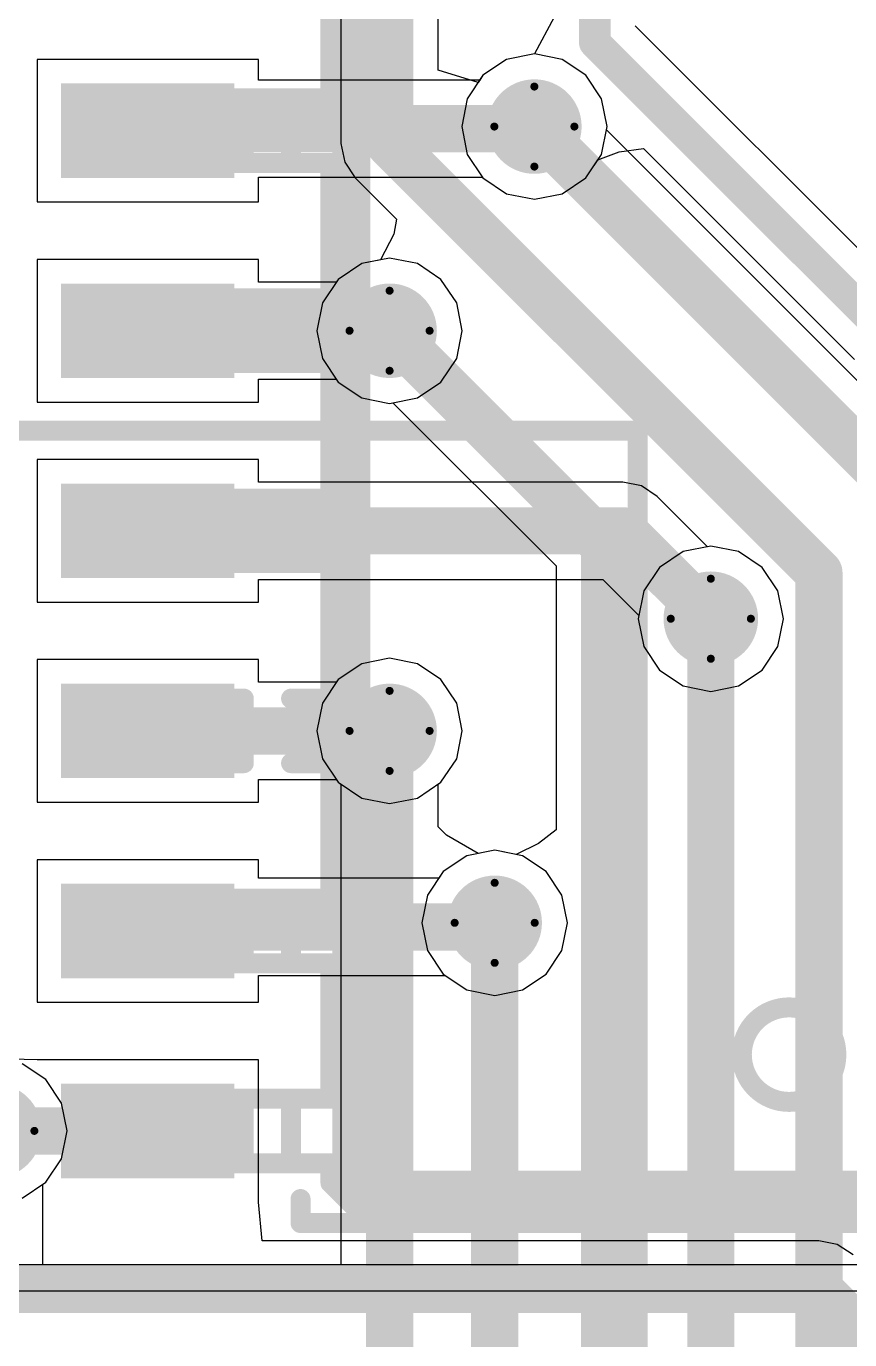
# Model space of a CAD drawing. Header units: millimetres. Extents: x -16 to 330, y -45 to 150.
# Drawn here: x 77.88 to 83.1, y 20.24 to 28.58 of the extents above; entities that cross this region are included whole.
import ezdxf

# ---------------------------------------------------------------- set-up
doc = ezdxf.new("R2010")
doc.units = ezdxf.units.MM
for name, color, linetype in [('BottomLayer', 5, 'Continuous'), ('BottomSolder', 6, 'Continuous'), ('DrillDrawing', 1, 'Continuous'), ('Mechanical13', 56, 'Continuous'), ('MidLayer1', 16, 'Continuous'), ('MidLayer2', 76, 'Continuous'), ('TopLayer', 1, 'Continuous'), ('TopOverlay', 2, 'Continuous'), ('TopPaste', 8, 'Continuous'), ('TopSolder', 216, 'Continuous'), ('ViaHoleLayer', 16, 'Continuous')]:
    doc.layers.add(name, color=color, linetype=linetype)

# ---------------------------------------------------------------- blocks, each defined once
blk = doc.blocks.new('SOP_16_150____67')
at = {"layer": 'TopLayer'}
for points in [[(2.325, 4.745), (3.425, 4.745), (3.425, 4.145), (2.325, 4.145)], [(2.325, 3.475), (3.425, 3.475), (3.425, 2.875), (2.325, 2.875)], [(2.325, 2.205), (3.425, 2.205), (3.425, 1.605), (2.325, 1.605)], [(2.325, 0.935), (3.425, 0.935), (3.425, 0.335), (2.325, 0.335)], [(2.325, -0.335), (3.425, -0.335), (3.425, -0.935), (2.325, -0.935)], [(2.325, -1.605), (3.425, -1.605), (3.425, -2.205), (2.325, -2.205)]]:
    blk.add_hatch(color=1, dxfattribs=at).paths.add_polyline_path(points)
at = {"layer": 'TopPaste'}
for points in [[(2.325, 4.745), (3.425, 4.745), (3.425, 4.145), (2.325, 4.145)], [(2.325, 3.475), (3.425, 3.475), (3.425, 2.875), (2.325, 2.875)], [(2.325, 2.205), (3.425, 2.205), (3.425, 1.605), (2.325, 1.605)], [(2.325, 0.935), (3.425, 0.935), (3.425, 0.335), (2.325, 0.335)], [(2.325, -0.335), (3.425, -0.335), (3.425, -0.935), (2.325, -0.935)], [(2.325, -1.605), (3.425, -1.605), (3.425, -2.205), (2.325, -2.205)]]:
    blk.add_hatch(color=8, dxfattribs=at).paths.add_polyline_path(points)
at = {"layer": 'TopSolder'}
for points in [[(2.325, 4.745), (3.425, 4.745), (3.425, 4.145), (2.325, 4.145)], [(2.325, 3.475), (3.425, 3.475), (3.425, 2.875), (2.325, 2.875)], [(2.325, 2.205), (3.425, 2.205), (3.425, 1.605), (2.325, 1.605)], [(2.325, 0.935), (3.425, 0.935), (3.425, 0.335), (2.325, 0.335)], [(2.325, -0.335), (3.425, -0.335), (3.425, -0.935), (2.325, -0.935)], [(2.325, -1.605), (3.425, -1.605), (3.425, -2.205), (2.325, -2.205)]]:
    blk.add_hatch(color=216, dxfattribs=at).paths.add_polyline_path(points)
at = {"layer": 'TopOverlay', "const_width": 0.127}
for points in [[(1.905, 5.0292), (-1.905, 5.0292)], [(1.905, 5.0292), (1.905, 4.8768)]]:
    blk.add_lwpolyline(points, dxfattribs=at)
at = {"layer": 'TopOverlay', "const_width": 0.0635}
for points in [[(1.8733, 5.0292, 1), (1.9367, 5.0292, 1)], [(1.8733, 5.0292, 1), (1.9367, 5.0292, 1)], [(1.8733, 4.8768, 1), (1.9367, 4.8768, 1)]]:
    blk.add_lwpolyline(points, format="xyb", close=True, dxfattribs=at)

msp = doc.modelspace()

# ---------------------------------------------------------------- hatches: boundary and pattern name
at = {"layer": 'BottomLayer'}
h = msp.add_hatch(color=5, dxfattribs=at)
edge = h.paths.add_edge_path()
edge.add_arc((81.1, 27.94), 0.3, 0, 360)
h = msp.add_hatch(color=5, dxfattribs=at)
edge = h.paths.add_edge_path()
edge.add_arc((80.1812, 26.6438), 0.3, 0, 360)
h = msp.add_hatch(color=5, dxfattribs=at)
edge = h.paths.add_edge_path()
edge.add_arc((82.2198, 24.8158), 0.3, 0, 360)
h = msp.add_hatch(color=5, dxfattribs=at)
edge = h.paths.add_edge_path()
edge.add_arc((80.1812, 24.1038), 0.3, 0, 360)
h = msp.add_hatch(color=5, dxfattribs=at)
edge = h.paths.add_edge_path()
edge.add_arc((80.8482, 22.8854), 0.3, 0, 360)
h = msp.add_hatch(color=5, dxfattribs=at)
edge = h.paths.add_edge_path()
edge.add_arc((77.6732, 21.5646), 0.3, 0, 360)
at = {"layer": 'BottomSolder'}
h = msp.add_hatch(color=6, dxfattribs=at)
edge = h.paths.add_edge_path()
edge.add_arc((81.1, 27.94), 0.15, 0, 360)
h = msp.add_hatch(color=6, dxfattribs=at)
edge = h.paths.add_edge_path()
edge.add_arc((80.1812, 26.6438), 0.15, 0, 360)
h = msp.add_hatch(color=6, dxfattribs=at)
edge = h.paths.add_edge_path()
edge.add_arc((82.2198, 24.8158), 0.15, 0, 360)
h = msp.add_hatch(color=6, dxfattribs=at)
edge = h.paths.add_edge_path()
edge.add_arc((80.1812, 24.1038), 0.15, 0, 360)
h = msp.add_hatch(color=6, dxfattribs=at)
edge = h.paths.add_edge_path()
edge.add_arc((80.8482, 22.8854), 0.15, 0, 360)
at = {"layer": 'MidLayer1'}
h = msp.add_hatch(color=16, dxfattribs=at)
edge = h.paths.add_edge_path()
edge.add_arc((81.1, 27.94), 0.3, 0, 360)
h = msp.add_hatch(color=16, dxfattribs=at)
edge = h.paths.add_edge_path()
edge.add_arc((80.1812, 26.6438), 0.3, 0, 360)
h = msp.add_hatch(color=16, dxfattribs=at)
edge = h.paths.add_edge_path()
edge.add_arc((82.2198, 24.8158), 0.3, 0, 360)
h = msp.add_hatch(color=16, dxfattribs=at)
edge = h.paths.add_edge_path()
edge.add_arc((80.1812, 24.1038), 0.3, 0, 360)
h = msp.add_hatch(color=16, dxfattribs=at)
edge = h.paths.add_edge_path()
edge.add_arc((80.8482, 22.8854), 0.3, 0, 360)
h = msp.add_hatch(color=16, dxfattribs=at)
edge = h.paths.add_edge_path()
edge.add_arc((77.6732, 21.5646), 0.3, 0, 360)
at = {"layer": 'MidLayer2'}
h = msp.add_hatch(color=76, dxfattribs=at)
edge = h.paths.add_edge_path()
edge.add_arc((81.1, 27.94), 0.3, 0, 360)
h = msp.add_hatch(color=76, dxfattribs=at)
edge = h.paths.add_edge_path()
edge.add_arc((80.1812, 26.6438), 0.3, 0, 360)
h = msp.add_hatch(color=76, dxfattribs=at)
edge = h.paths.add_edge_path()
edge.add_arc((82.2198, 24.8158), 0.3, 0, 360)
h = msp.add_hatch(color=76, dxfattribs=at)
edge = h.paths.add_edge_path()
edge.add_arc((80.1812, 24.1038), 0.3, 0, 360)
h = msp.add_hatch(color=76, dxfattribs=at)
edge = h.paths.add_edge_path()
edge.add_arc((80.8482, 22.8854), 0.3, 0, 360)
h = msp.add_hatch(color=76, dxfattribs=at)
edge = h.paths.add_edge_path()
edge.add_arc((77.6732, 21.5646), 0.3, 0, 360)
at = {"layer": 'TopLayer'}
h = msp.add_hatch(color=1, dxfattribs=at)
edge = h.paths.add_edge_path()
edge.add_arc((81.1, 27.94), 0.3, 0, 360)
h = msp.add_hatch(color=1, dxfattribs=at)
edge = h.paths.add_edge_path()
edge.add_arc((80.1812, 26.6438), 0.3, 0, 360)
h = msp.add_hatch(color=1, dxfattribs=at)
edge = h.paths.add_edge_path()
edge.add_arc((82.2198, 24.8158), 0.3, 0, 360)
h = msp.add_hatch(color=1, dxfattribs=at)
edge = h.paths.add_edge_path()
edge.add_arc((80.1812, 24.1038), 0.3, 0, 360)
h = msp.add_hatch(color=1, dxfattribs=at)
edge = h.paths.add_edge_path()
edge.add_arc((80.8482, 22.8854), 0.3, 0, 360)
h = msp.add_hatch(color=1, dxfattribs=at)
edge = h.paths.add_edge_path()
edge.add_arc((77.6732, 21.5646), 0.3, 0, 360)
at = {"layer": 'TopSolder'}
h = msp.add_hatch(color=216, dxfattribs=at)
edge = h.paths.add_edge_path()
edge.add_arc((81.1, 27.94), 0.15, 0, 360)
h = msp.add_hatch(color=216, dxfattribs=at)
edge = h.paths.add_edge_path()
edge.add_arc((80.1812, 26.6438), 0.15, 0, 360)
h = msp.add_hatch(color=216, dxfattribs=at)
edge = h.paths.add_edge_path()
edge.add_arc((82.2198, 24.8158), 0.15, 0, 360)
h = msp.add_hatch(color=216, dxfattribs=at)
edge = h.paths.add_edge_path()
edge.add_arc((80.1812, 24.1038), 0.15, 0, 360)
h = msp.add_hatch(color=216, dxfattribs=at)
edge = h.paths.add_edge_path()
edge.add_arc((80.8482, 22.8854), 0.15, 0, 360)
at = {"layer": 'ViaHoleLayer'}
h = msp.add_hatch(color=16, dxfattribs=at)
edge = h.paths.add_edge_path()
edge.add_arc((81.1, 27.94), 0.15, 0, 360)
h = msp.add_hatch(color=16, dxfattribs=at)
edge = h.paths.add_edge_path()
edge.add_arc((80.1812, 26.6438), 0.15, 0, 360)
h = msp.add_hatch(color=16, dxfattribs=at)
edge = h.paths.add_edge_path()
edge.add_arc((82.2198, 24.8158), 0.15, 0, 360)
h = msp.add_hatch(color=16, dxfattribs=at)
edge = h.paths.add_edge_path()
edge.add_arc((80.1812, 24.1038), 0.15, 0, 360)
h = msp.add_hatch(color=16, dxfattribs=at)
edge = h.paths.add_edge_path()
edge.add_arc((80.8482, 22.8854), 0.15, 0, 360)

# ---------------------------------------------------------------- linework, layer by layer
at = {"layer": 'BottomLayer'}
for p, q in [((79.8729, 28.8457), (79.8729, 27.8322)), ((80.4895, 28.2979), (80.4895, 28.8457)), ((80.9235, 28.3662), (80.7738, 28.2662)), ((81.1, 28.4013), (80.9235, 28.3662)), ((81.2765, 28.3662), (81.1, 28.4013)), ((81.4261, 28.2662), (81.2765, 28.3662)), ((80.7435, 28.2208), (80.4895, 28.2979)), ((80.7738, 28.2662), (80.7435, 28.2208)), ((81.5261, 28.1165), (81.4261, 28.2662)), ((81.5612, 27.94), (81.5261, 28.1165)), ((81.5571, 27.919), (81.5612, 27.94)), ((83.6824, 25.7936), (81.5571, 27.919)), ((79.8729, 27.8322), (79.8729, 27.8322)), ((79.8729, 27.8322), (79.8964, 27.7142)), ((79.8964, 27.7142), (79.9632, 27.6141)), ((79.9632, 27.6141), (80.2244, 27.3529)), ((80.2244, 27.3529), (80.2076, 27.2567)), ((80.2076, 27.2567), (80.1244, 27.0938)), ((80.0047, 27.07), (79.8551, 26.97)), ((80.1244, 27.0938), (80.0047, 27.07)), ((79.8551, 26.97), (79.7551, 26.8203)), ((79.7551, 26.8203), (79.72, 26.6438)), ((79.72, 26.6438), (79.7551, 26.4673)), ((79.7551, 26.4673), (79.8551, 26.3176)), ((79.8551, 26.3176), (80.0047, 26.2177)), ((80.0047, 26.2177), (80.1812, 26.1825)), ((80.1812, 26.1825), (80.2023, 26.1867)), ((80.2023, 26.1867), (81.2378, 25.1512)), ((81.2378, 25.1512), (81.2378, 23.4747)), ((80.0047, 24.53), (79.8551, 24.43)), ((80.1812, 24.5651), (80.0047, 24.53)), ((80.3577, 24.53), (80.1812, 24.5651)), ((80.5074, 24.43), (80.3577, 24.53)), ((79.8551, 24.43), (79.7551, 24.2803)), ((80.6074, 24.2803), (80.5074, 24.43)), ((79.7551, 24.2803), (79.72, 24.1038)), ((80.6425, 24.1038), (80.6074, 24.2803)), ((79.72, 24.1038), (79.7551, 23.9273)), ((80.6074, 23.9273), (80.6425, 24.1038)), ((79.7551, 23.9273), (79.8551, 23.7776)), ((80.5074, 23.7776), (80.6074, 23.9273)), ((79.8551, 23.7776), (79.8729, 23.7657)), ((79.8729, 23.7657), (79.8729, 20.7136)), ((80.4895, 23.7657), (80.5074, 23.7776)), ((80.4895, 23.4953), (80.4895, 23.7657)), ((80.5432, 23.4412), (80.4895, 23.4953)), ((80.7435, 23.3259), (80.5432, 23.4412)), ((81.2378, 23.4747), (81.1253, 23.3886)), ((80.8482, 23.3467), (80.7435, 23.3259)), ((80.9838, 23.3197), (80.8482, 23.3467)), ((81.1253, 23.3886), (80.9838, 23.3197)), ((77.9993, 21.8908), (77.8497, 21.9908)), ((78.0993, 21.7411), (77.9993, 21.8908)), ((78.1344, 21.5646), (78.0993, 21.7411)), ((78.0993, 21.3881), (78.1344, 21.5646)), ((77.9993, 21.2384), (78.0993, 21.3881)), ((77.9815, 21.2265), (77.9993, 21.2384)), ((77.9815, 20.7136), (77.9815, 21.2265)), ((79.8729, 20.7136), (77.9815, 20.7136)), ((69.9554, 20.5486), (86.9554, 20.5486))]:
    msp.add_line(p, q, dxfattribs=at)
at = {"layer": 'BottomLayer', "const_width": 0.3}
for points in [[(80.1812, 27.8322), (80.1812, 29.1838)], [(81.1, 27.94), (83.4644, 25.5756)], [(80.1812, 27.8322), (82.9056, 25.1078)], [(80.1812, 26.6438), (81.5461, 25.2789)], [(81.5461, 19.8241), (81.5461, 25.2789)], [(82.9056, 19.5423), (82.9056, 25.1078)], [(82.2198, 19.7612), (82.2198, 24.8158)], [(80.1812, 19.9324), (80.1812, 24.1038)], [(80.8482, 19.8882), (80.8482, 22.8854)]]:
    msp.add_lwpolyline(points, dxfattribs=at)
at = {"layer": 'BottomLayer', "const_width": 0.15}
for points in [[(81.025, 27.94, 1), (81.175, 27.94, 1)], [(80.1062, 27.8322, 1), (80.2562, 27.8322, 1)], [(80.1062, 27.8322, 1), (80.2562, 27.8322, 1)], [(80.1062, 26.6438, 1), (80.2562, 26.6438, 1)], [(81.4711, 25.2789, 1), (81.6211, 25.2789, 1)], [(81.4711, 25.2789, 1), (81.6211, 25.2789, 1)], [(82.8306, 25.1078, 1), (82.9806, 25.1078, 1)], [(82.8306, 25.1078, 1), (82.9806, 25.1078, 1)], [(82.1448, 24.8158, 1), (82.2948, 24.8158, 1)], [(80.1062, 24.1038, 1), (80.2562, 24.1038, 1)], [(80.7732, 22.8854, 1), (80.9232, 22.8854, 1)]]:
    msp.add_lwpolyline(points, format="xyb", close=True, dxfattribs=at)
at = {"layer": 'DrillDrawing', "const_width": 0.0508}
for points in [[(80.846, 27.94), (81.1, 28.194)], [(81.1, 28.194), (81.354, 27.94)], [(80.846, 27.94), (81.1, 27.686)], [(81.1, 27.686), (81.354, 27.94)], [(79.9272, 26.6438), (80.1812, 26.8978)], [(80.1812, 26.8978), (80.4352, 26.6438)], [(79.9272, 26.6438), (80.1812, 26.3898)], [(80.1812, 26.3898), (80.4352, 26.6438)], [(81.9658, 24.8158), (82.2198, 25.0698)], [(82.2198, 25.0698), (82.4738, 24.8158)], [(81.9658, 24.8158), (82.2198, 24.5618)], [(82.2198, 24.5618), (82.4738, 24.8158)], [(79.9272, 24.1038), (80.1812, 24.3578)], [(80.1812, 24.3578), (80.4352, 24.1038)], [(79.9272, 24.1038), (80.1812, 23.8498)], [(80.1812, 23.8498), (80.4352, 24.1038)], [(80.5942, 22.8854), (80.8482, 23.1394)], [(80.8482, 23.1394), (81.1022, 22.8854)], [(80.5942, 22.8854), (80.8482, 22.6314)], [(80.8482, 22.6314), (81.1022, 22.8854)], [(77.6732, 21.8186), (77.9272, 21.5646)], [(77.6732, 21.3106), (77.9272, 21.5646)]]:
    msp.add_lwpolyline(points, dxfattribs=at)
at = {"layer": 'DrillDrawing', "const_width": 0.0254}
for points in [[(81.0873, 28.194, 1), (81.1127, 28.194, 1)], [(81.0873, 28.194, 1), (81.1127, 28.194, 1)], [(80.8333, 27.94, 1), (80.8587, 27.94, 1)], [(80.8333, 27.94, 1), (80.8587, 27.94, 1)], [(81.3413, 27.94, 1), (81.3667, 27.94, 1)], [(81.3413, 27.94, 1), (81.3667, 27.94, 1)], [(81.0873, 27.686, 1), (81.1127, 27.686, 1)], [(81.0873, 27.686, 1), (81.1127, 27.686, 1)], [(80.1685, 26.8978, 1), (80.1939, 26.8978, 1)], [(80.1685, 26.8978, 1), (80.1939, 26.8978, 1)], [(79.9145, 26.6438, 1), (79.9399, 26.6438, 1)], [(79.9145, 26.6438, 1), (79.9399, 26.6438, 1)], [(80.4225, 26.6438, 1), (80.4479, 26.6438, 1)], [(80.4225, 26.6438, 1), (80.4479, 26.6438, 1)], [(80.1685, 26.3898, 1), (80.1939, 26.3898, 1)], [(80.1685, 26.3898, 1), (80.1939, 26.3898, 1)], [(82.2071, 25.0698, 1), (82.2325, 25.0698, 1)], [(82.2071, 25.0698, 1), (82.2325, 25.0698, 1)], [(81.9531, 24.8158, 1), (81.9785, 24.8158, 1)], [(81.9531, 24.8158, 1), (81.9785, 24.8158, 1)], [(82.4611, 24.8158, 1), (82.4865, 24.8158, 1)], [(82.4611, 24.8158, 1), (82.4865, 24.8158, 1)], [(82.2071, 24.5618, 1), (82.2325, 24.5618, 1)], [(82.2071, 24.5618, 1), (82.2325, 24.5618, 1)], [(80.1685, 24.3578, 1), (80.1939, 24.3578, 1)], [(80.1685, 24.3578, 1), (80.1939, 24.3578, 1)], [(79.9145, 24.1038, 1), (79.9399, 24.1038, 1)], [(79.9145, 24.1038, 1), (79.9399, 24.1038, 1)], [(80.4225, 24.1038, 1), (80.4479, 24.1038, 1)], [(80.4225, 24.1038, 1), (80.4479, 24.1038, 1)], [(80.1685, 23.8498, 1), (80.1939, 23.8498, 1)], [(80.1685, 23.8498, 1), (80.1939, 23.8498, 1)], [(80.8355, 23.1394, 1), (80.8609, 23.1394, 1)], [(80.8355, 23.1394, 1), (80.8609, 23.1394, 1)], [(80.5815, 22.8854, 1), (80.6069, 22.8854, 1)], [(80.5815, 22.8854, 1), (80.6069, 22.8854, 1)], [(81.0895, 22.8854, 1), (81.1149, 22.8854, 1)], [(81.0895, 22.8854, 1), (81.1149, 22.8854, 1)], [(80.8355, 22.6314, 1), (80.8609, 22.6314, 1)], [(80.8355, 22.6314, 1), (80.8609, 22.6314, 1)], [(77.9145, 21.5646, 1), (77.9399, 21.5646, 1)], [(77.9145, 21.5646, 1), (77.9399, 21.5646, 1)]]:
    msp.add_lwpolyline(points, format="xyb", close=True, dxfattribs=at)
at = {"layer": 'Mechanical13', "const_width": 0.127}
for points in [[(79.8812, 21.3588), (79.8812, 30.7463)], [(79.9961, 21.3287), (79.9961, 30.6889)], [(79.8062, 28.1188), (79.8062, 28.9788)], [(78.7562, 28.1188), (79.1562, 28.1188)], [(78.7562, 27.7088), (78.7562, 28.1188)], [(79.1562, 28.1188), (79.2562, 28.1188)], [(79.1562, 27.7088), (79.1562, 28.1188)], [(79.2562, 28.1188), (79.5562, 28.1188)], [(79.2562, 27.7088), (79.2562, 28.1188)], [(79.5562, 28.1188), (79.8812, 28.1188)], [(79.5562, 27.7088), (79.5562, 28.1188)], [(78.7562, 27.7088), (79.1562, 27.7088)], [(79.1562, 27.7088), (79.2562, 27.7088)], [(79.2562, 27.7088), (79.5562, 27.7088)], [(79.5562, 27.7088), (79.8812, 27.7088)], [(79.8062, 26.8488), (79.8062, 27.7088)], [(78.7562, 26.8488), (79.1562, 26.8488)], [(78.7562, 26.4388), (78.7562, 26.8488)], [(79.1562, 26.8488), (79.2562, 26.8488)], [(79.1562, 26.4388), (79.1562, 26.8488)], [(79.2562, 26.8488), (79.5562, 26.8488)], [(79.2562, 26.4388), (79.2562, 26.8488)], [(79.5562, 26.8488), (79.8812, 26.8488)], [(79.5562, 26.4388), (79.5562, 26.8488)], [(78.7562, 26.4388), (79.1562, 26.4388)], [(79.1562, 26.4388), (79.2562, 26.4388)], [(79.2562, 26.4388), (79.5562, 26.4388)], [(79.5562, 26.4388), (79.8812, 26.4388)], [(79.8062, 25.5788), (79.8062, 26.4388)], [(77.7839, 26.0088), (81.7562, 26.0088)], [(77.7839, 26.0088), (81.7562, 26.0088)], [(81.7562, 18.0641), (81.7562, 26.0088)], [(81.7562, 18.0641), (81.7562, 26.0088)], [(78.7562, 25.5788), (79.1562, 25.5788)], [(78.7562, 25.1688), (78.7562, 25.5788)], [(79.1562, 25.5788), (79.2562, 25.5788)], [(79.1562, 25.1688), (79.1562, 25.5788)], [(79.2562, 25.5788), (79.5562, 25.5788)], [(79.2562, 25.1688), (79.2562, 25.5788)], [(79.5562, 25.5788), (79.8812, 25.5788)], [(79.5562, 25.1688), (79.5562, 25.5788)], [(78.7562, 25.1688), (79.1562, 25.1688)], [(79.1562, 25.1688), (79.2562, 25.1688)], [(79.2562, 25.1688), (79.5562, 25.1688)], [(79.5562, 25.1688), (79.8812, 25.1688)], [(79.8062, 24.3088), (79.8062, 25.1688)], [(78.7562, 24.3088), (79.1562, 24.3088)], [(78.7562, 23.8988), (78.7562, 24.3088)], [(79.1562, 24.3088), (79.2562, 24.3088)], [(79.1562, 23.8988), (79.1562, 24.3088)], [(79.2562, 23.8988), (79.2562, 24.3088)], [(79.2562, 23.8988), (79.2562, 24.3088)], [(79.5562, 24.3088), (79.8812, 24.3088)], [(78.7562, 23.8988), (79.1562, 23.8988)], [(79.1562, 23.8988), (79.2562, 23.8988)], [(79.5562, 23.8988), (79.8812, 23.8988)], [(79.8062, 23.0388), (79.8062, 23.8988)], [(78.7562, 23.0388), (79.1562, 23.0388)], [(78.7562, 22.6288), (78.7562, 23.0388)], [(79.1562, 23.0388), (79.2562, 23.0388)], [(79.1562, 22.6288), (79.1562, 23.0388)], [(79.2562, 23.0388), (79.5562, 23.0388)], [(79.2562, 22.6288), (79.2562, 23.0388)], [(79.5562, 23.0388), (79.8812, 23.0388)], [(79.5562, 22.6288), (79.5562, 23.0388)], [(78.7562, 22.6288), (79.1562, 22.6288)], [(79.1562, 22.6288), (79.2562, 22.6288)], [(79.2562, 22.6288), (79.5562, 22.6288)], [(79.5562, 22.6288), (79.8812, 22.6288)], [(79.8062, 21.7688), (79.8062, 22.6288)], [(78.7562, 21.7688), (79.1562, 21.7688)], [(78.7562, 21.3588), (78.7562, 21.7688)], [(79.1562, 21.7688), (79.2562, 21.7688)], [(79.1562, 21.3588), (79.1562, 21.7688)], [(79.2562, 21.7688), (79.5562, 21.7688)], [(79.2562, 21.3588), (79.2562, 21.7688)], [(79.5562, 21.7688), (79.8812, 21.7688)], [(79.5562, 21.3588), (79.5562, 21.7688)], [(78.7562, 21.3588), (79.1562, 21.3588)], [(79.1562, 21.3588), (79.2562, 21.3588)], [(79.2562, 21.3588), (79.5562, 21.3588)], [(79.5562, 21.3588), (79.8812, 21.3588)], [(79.8062, 21.2338), (79.8062, 21.3588)], [(79.8062, 21.2338), (79.9961, 21.3287)], [(79.9961, 21.3287), (80.0762, 21.2486)], [(79.8062, 21.2338), (79.9812, 21.0588)], [(79.8812, 21.2713), (80.0187, 21.1338)], [(79.9812, 21.0588), (80.0762, 21.2486)], [(80.0762, 21.2486), (83.4363, 21.2486)], [(80.0187, 21.1338), (83.4937, 21.1338)], [(79.9812, 21.0588), (83.5312, 21.0588)]]:
    msp.add_lwpolyline(points, dxfattribs=at)
at = {"layer": 'Mechanical13'}
for points, const_width in [([(78.7245, 28.1188, 1), (78.788, 28.1188, 1)], 0.0635), ([(78.7245, 28.1188, 1), (78.788, 28.1188, 1)], 0.0635), ([(79.1245, 28.1188, 1), (79.188, 28.1188, 1)], 0.0635), ([(79.1245, 28.1188, 1), (79.188, 28.1188, 1)], 0.0635), ([(79.1245, 28.1188, 1), (79.188, 28.1188, 1)], 0.0635), ([(79.2245, 28.1188, 1), (79.288, 28.1188, 1)], 0.0635), ([(79.2245, 28.1188, 1), (79.288, 28.1188, 1)], 0.0635), ([(79.2245, 28.1188, 1), (79.288, 28.1188, 1)], 0.0635), ([(79.5245, 28.1188, 1), (79.588, 28.1188, 1)], 0.0635), ([(79.5245, 28.1188, 1), (79.588, 28.1188, 1)], 0.0635), ([(79.5245, 28.1188, 1), (79.588, 28.1188, 1)], 0.0635), ([(79.7745, 28.1188, 1), (79.838, 28.1188, 1)], 0.0635), ([(79.8495, 28.1188, 1), (79.913, 28.1188, 1)], 0.0635), ([(78.7245, 27.7088, 1), (78.788, 27.7088, 1)], 0.0635), ([(78.7245, 27.7088, 1), (78.788, 27.7088, 1)], 0.0635), ([(79.1245, 27.7088, 1), (79.188, 27.7088, 1)], 0.0635), ([(79.1245, 27.7088, 1), (79.188, 27.7088, 1)], 0.0635), ([(79.1245, 27.7088, 1), (79.188, 27.7088, 1)], 0.0635), ([(79.2245, 27.7088, 1), (79.288, 27.7088, 1)], 0.0635), ([(79.2245, 27.7088, 1), (79.288, 27.7088, 1)], 0.0635), ([(79.2245, 27.7088, 1), (79.288, 27.7088, 1)], 0.0635), ([(79.5245, 27.7088, 1), (79.588, 27.7088, 1)], 0.0635), ([(79.5245, 27.7088, 1), (79.588, 27.7088, 1)], 0.0635), ([(79.5245, 27.7088, 1), (79.588, 27.7088, 1)], 0.0635), ([(79.7745, 27.7088, 1), (79.838, 27.7088, 1)], 0.0635), ([(79.8495, 27.7088, 1), (79.913, 27.7088, 1)], 0.0635), ([(78.7245, 26.8488, 1), (78.788, 26.8488, 1)], 0.0635), ([(78.7245, 26.8488, 1), (78.788, 26.8488, 1)], 0.0635), ([(79.1245, 26.8488, 1), (79.188, 26.8488, 1)], 0.0635), ([(79.1245, 26.8488, 1), (79.188, 26.8488, 1)], 0.0635), ([(79.1245, 26.8488, 1), (79.188, 26.8488, 1)], 0.0635), ([(79.2245, 26.8488, 1), (79.288, 26.8488, 1)], 0.0635), ([(79.2245, 26.8488, 1), (79.288, 26.8488, 1)], 0.0635), ([(79.2245, 26.8488, 1), (79.288, 26.8488, 1)], 0.0635), ([(79.5245, 26.8488, 1), (79.588, 26.8488, 1)], 0.0635), ([(79.5245, 26.8488, 1), (79.588, 26.8488, 1)], 0.0635), ([(79.5245, 26.8488, 1), (79.588, 26.8488, 1)], 0.0635), ([(79.7745, 26.8488, 1), (79.838, 26.8488, 1)], 0.0635), ([(79.8495, 26.8488, 1), (79.913, 26.8488, 1)], 0.0635), ([(78.7245, 26.4388, 1), (78.788, 26.4388, 1)], 0.0635), ([(78.7245, 26.4388, 1), (78.788, 26.4388, 1)], 0.0635), ([(79.1245, 26.4388, 1), (79.188, 26.4388, 1)], 0.0635), ([(79.1245, 26.4388, 1), (79.188, 26.4388, 1)], 0.0635), ([(79.1245, 26.4388, 1), (79.188, 26.4388, 1)], 0.0635), ([(79.2245, 26.4388, 1), (79.288, 26.4388, 1)], 0.0635), ([(79.2245, 26.4388, 1), (79.288, 26.4388, 1)], 0.0635), ([(79.2245, 26.4388, 1), (79.288, 26.4388, 1)], 0.0635), ([(79.5245, 26.4388, 1), (79.588, 26.4388, 1)], 0.0635), ([(79.5245, 26.4388, 1), (79.588, 26.4388, 1)], 0.0635), ([(79.5245, 26.4388, 1), (79.588, 26.4388, 1)], 0.0635), ([(79.7745, 26.4388, 1), (79.838, 26.4388, 1)], 0.0635), ([(79.8495, 26.4388, 1), (79.913, 26.4388, 1)], 0.0635), ([(81.7594, 26.0088, 1), (81.7531, 26.0088, 1)], 0.127), ([(81.7594, 26.0088, 1), (81.7531, 26.0088, 1)], 0.127), ([(81.7213, 26.0088, 1), (81.7848, 26.0088, 1)], 0.0635), ([(81.7213, 26.0088, 1), (81.7848, 26.0088, 1)], 0.0635), ([(81.7245, 26.0088, 1), (81.788, 26.0088, 1)], 0.0635), ([(81.7245, 26.0088, 1), (81.788, 26.0088, 1)], 0.0635), ([(81.7245, 26.0088, 1), (81.788, 26.0088, 1)], 0.0635), ([(81.7245, 26.0088, 1), (81.788, 26.0088, 1)], 0.0635), ([(81.7277, 26.0088, 1), (81.7912, 26.0088, 1)], 0.0635), ([(81.7277, 26.0088, 1), (81.7912, 26.0088, 1)], 0.0635), ([(78.7245, 25.5788, 1), (78.788, 25.5788, 1)], 0.0635), ([(78.7245, 25.5788, 1), (78.788, 25.5788, 1)], 0.0635), ([(79.1245, 25.5788, 1), (79.188, 25.5788, 1)], 0.0635), ([(79.1245, 25.5788, 1), (79.188, 25.5788, 1)], 0.0635), ([(79.1245, 25.5788, 1), (79.188, 25.5788, 1)], 0.0635), ([(79.2245, 25.5788, 1), (79.288, 25.5788, 1)], 0.0635), ([(79.2245, 25.5788, 1), (79.288, 25.5788, 1)], 0.0635), ([(79.2245, 25.5788, 1), (79.288, 25.5788, 1)], 0.0635), ([(79.5245, 25.5788, 1), (79.588, 25.5788, 1)], 0.0635), ([(79.5245, 25.5788, 1), (79.588, 25.5788, 1)], 0.0635), ([(79.5245, 25.5788, 1), (79.588, 25.5788, 1)], 0.0635), ([(79.7745, 25.5788, 1), (79.838, 25.5788, 1)], 0.0635), ([(79.8495, 25.5788, 1), (79.913, 25.5788, 1)], 0.0635), ([(78.7245, 25.1688, 1), (78.788, 25.1688, 1)], 0.0635), ([(78.7245, 25.1688, 1), (78.788, 25.1688, 1)], 0.0635), ([(79.1245, 25.1688, 1), (79.188, 25.1688, 1)], 0.0635), ([(79.1245, 25.1688, 1), (79.188, 25.1688, 1)], 0.0635), ([(79.1245, 25.1688, 1), (79.188, 25.1688, 1)], 0.0635), ([(79.2245, 25.1688, 1), (79.288, 25.1688, 1)], 0.0635), ([(79.2245, 25.1688, 1), (79.288, 25.1688, 1)], 0.0635), ([(79.2245, 25.1688, 1), (79.288, 25.1688, 1)], 0.0635), ([(79.5245, 25.1688, 1), (79.588, 25.1688, 1)], 0.0635), ([(79.5245, 25.1688, 1), (79.588, 25.1688, 1)], 0.0635), ([(79.5245, 25.1688, 1), (79.588, 25.1688, 1)], 0.0635), ([(79.7745, 25.1688, 1), (79.838, 25.1688, 1)], 0.0635), ([(79.8495, 25.1688, 1), (79.913, 25.1688, 1)], 0.0635), ([(78.7245, 24.3088, 1), (78.788, 24.3088, 1)], 0.0635), ([(78.7245, 24.3088, 1), (78.788, 24.3088, 1)], 0.0635), ([(79.1245, 24.3088, 1), (79.188, 24.3088, 1)], 0.0635), ([(79.1245, 24.3088, 1), (79.188, 24.3088, 1)], 0.0635), ([(79.1245, 24.3088, 1), (79.188, 24.3088, 1)], 0.0635), ([(79.2245, 24.3088, 1), (79.288, 24.3088, 1)], 0.0635), ([(79.2245, 24.3088, 1), (79.288, 24.3088, 1)], 0.0635), ([(79.2245, 24.3088, 1), (79.288, 24.3088, 1)], 0.0635), ([(79.5245, 24.3088, 1), (79.588, 24.3088, 1)], 0.0635), ([(79.7745, 24.3088, 1), (79.838, 24.3088, 1)], 0.0635), ([(79.8495, 24.3088, 1), (79.913, 24.3088, 1)], 0.0635), ([(78.7245, 23.8988, 1), (78.788, 23.8988, 1)], 0.0635), ([(78.7245, 23.8988, 1), (78.788, 23.8988, 1)], 0.0635), ([(79.1245, 23.8988, 1), (79.188, 23.8988, 1)], 0.0635), ([(79.1245, 23.8988, 1), (79.188, 23.8988, 1)], 0.0635), ([(79.1245, 23.8988, 1), (79.188, 23.8988, 1)], 0.0635), ([(79.2245, 23.8988, 1), (79.288, 23.8988, 1)], 0.0635), ([(79.2245, 23.8988, 1), (79.288, 23.8988, 1)], 0.0635), ([(79.2245, 23.8988, 1), (79.288, 23.8988, 1)], 0.0635), ([(79.5245, 23.8988, 1), (79.588, 23.8988, 1)], 0.0635), ([(79.7745, 23.8988, 1), (79.838, 23.8988, 1)], 0.0635), ([(79.8495, 23.8988, 1), (79.913, 23.8988, 1)], 0.0635), ([(78.7245, 23.0388, 1), (78.788, 23.0388, 1)], 0.0635), ([(78.7245, 23.0388, 1), (78.788, 23.0388, 1)], 0.0635), ([(79.1245, 23.0388, 1), (79.188, 23.0388, 1)], 0.0635), ([(79.1245, 23.0388, 1), (79.188, 23.0388, 1)], 0.0635), ([(79.1245, 23.0388, 1), (79.188, 23.0388, 1)], 0.0635), ([(79.2245, 23.0388, 1), (79.288, 23.0388, 1)], 0.0635), ([(79.2245, 23.0388, 1), (79.288, 23.0388, 1)], 0.0635), ([(79.2245, 23.0388, 1), (79.288, 23.0388, 1)], 0.0635), ([(79.5245, 23.0388, 1), (79.588, 23.0388, 1)], 0.0635), ([(79.5245, 23.0388, 1), (79.588, 23.0388, 1)], 0.0635), ([(79.5245, 23.0388, 1), (79.588, 23.0388, 1)], 0.0635), ([(79.7745, 23.0388, 1), (79.838, 23.0388, 1)], 0.0635), ([(79.8495, 23.0388, 1), (79.913, 23.0388, 1)], 0.0635), ([(78.7245, 22.6288, 1), (78.788, 22.6288, 1)], 0.0635), ([(78.7245, 22.6288, 1), (78.788, 22.6288, 1)], 0.0635), ([(79.1245, 22.6288, 1), (79.188, 22.6288, 1)], 0.0635), ([(79.1245, 22.6288, 1), (79.188, 22.6288, 1)], 0.0635), ([(79.1245, 22.6288, 1), (79.188, 22.6288, 1)], 0.0635), ([(79.2245, 22.6288, 1), (79.288, 22.6288, 1)], 0.0635), ([(79.2245, 22.6288, 1), (79.288, 22.6288, 1)], 0.0635), ([(79.2245, 22.6288, 1), (79.288, 22.6288, 1)], 0.0635), ([(79.5245, 22.6288, 1), (79.588, 22.6288, 1)], 0.0635), ([(79.5245, 22.6288, 1), (79.588, 22.6288, 1)], 0.0635), ([(79.5245, 22.6288, 1), (79.588, 22.6288, 1)], 0.0635), ([(79.7745, 22.6288, 1), (79.838, 22.6288, 1)], 0.0635), ([(79.8495, 22.6288, 1), (79.913, 22.6288, 1)], 0.0635), ([(83.0164, 22.0486, 1), (82.4164, 22.0486, 1)], 0.127), ([(82.3847, 22.0486, 1), (82.4482, 22.0486, 1)], 0.0635), ([(82.9847, 22.0486, 1), (83.0482, 22.0486, 1)], 0.0635), ([(78.7245, 21.7688, 1), (78.788, 21.7688, 1)], 0.0635), ([(78.7245, 21.7688, 1), (78.788, 21.7688, 1)], 0.0635), ([(79.1245, 21.7688, 1), (79.188, 21.7688, 1)], 0.0635), ([(79.1245, 21.7688, 1), (79.188, 21.7688, 1)], 0.0635), ([(79.1245, 21.7688, 1), (79.188, 21.7688, 1)], 0.0635), ([(79.2245, 21.7688, 1), (79.288, 21.7688, 1)], 0.0635), ([(79.2245, 21.7688, 1), (79.288, 21.7688, 1)], 0.0635), ([(79.2245, 21.7688, 1), (79.288, 21.7688, 1)], 0.0635), ([(79.5245, 21.7688, 1), (79.588, 21.7688, 1)], 0.0635), ([(79.5245, 21.7688, 1), (79.588, 21.7688, 1)], 0.0635), ([(79.5245, 21.7688, 1), (79.588, 21.7688, 1)], 0.0635), ([(79.7745, 21.7688, 1), (79.838, 21.7688, 1)], 0.0635), ([(79.8495, 21.7688, 1), (79.913, 21.7688, 1)], 0.0635), ([(78.7245, 21.3588, 1), (78.788, 21.3588, 1)], 0.0635), ([(78.7245, 21.3588, 1), (78.788, 21.3588, 1)], 0.0635), ([(79.1245, 21.3588, 1), (79.188, 21.3588, 1)], 0.0635), ([(79.1245, 21.3588, 1), (79.188, 21.3588, 1)], 0.0635), ([(79.1245, 21.3588, 1), (79.188, 21.3588, 1)], 0.0635), ([(79.2245, 21.3588, 1), (79.288, 21.3588, 1)], 0.0635), ([(79.2245, 21.3588, 1), (79.288, 21.3588, 1)], 0.0635), ([(79.2245, 21.3588, 1), (79.288, 21.3588, 1)], 0.0635), ([(79.5245, 21.3588, 1), (79.588, 21.3588, 1)], 0.0635), ([(79.5245, 21.3588, 1), (79.588, 21.3588, 1)], 0.0635), ([(79.5245, 21.3588, 1), (79.588, 21.3588, 1)], 0.0635), ([(79.7745, 21.3588, 1), (79.838, 21.3588, 1)], 0.0635), ([(79.8495, 21.3588, 1), (79.913, 21.3588, 1)], 0.0635), ([(79.8495, 21.3588, 1), (79.913, 21.3588, 1)], 0.0635), ([(79.9643, 21.3287, 1), (80.0278, 21.3287, 1)], 0.0635), ([(79.9643, 21.3287, 1), (80.0278, 21.3287, 1)], 0.0635), ([(79.9643, 21.3287, 1), (80.0278, 21.3287, 1)], 0.0635), ([(79.7745, 21.2338, 1), (79.838, 21.2338, 1)], 0.0635), ([(79.7745, 21.2338, 1), (79.838, 21.2338, 1)], 0.0635), ([(79.7745, 21.2338, 1), (79.838, 21.2338, 1)], 0.0635), ([(79.8495, 21.2713, 1), (79.913, 21.2713, 1)], 0.0635), ([(80.0444, 21.2486, 1), (80.1079, 21.2486, 1)], 0.0635), ([(80.0444, 21.2486, 1), (80.1079, 21.2486, 1)], 0.0635), ([(80.0444, 21.2486, 1), (80.1079, 21.2486, 1)], 0.0635), ([(79.987, 21.1338, 1), (80.0505, 21.1338, 1)], 0.0635), ([(79.987, 21.1338, 1), (80.0505, 21.1338, 1)], 0.0635), ([(79.9495, 21.0588, 1), (80.013, 21.0588, 1)], 0.0635), ([(79.9495, 21.0588, 1), (80.013, 21.0588, 1)], 0.0635), ([(79.9495, 21.0588, 1), (80.013, 21.0588, 1)], 0.0635)]:
    msp.add_lwpolyline(points, format="xyb", close=True, dxfattribs=dict(at, const_width=const_width))
at = {"layer": 'MidLayer1'}
for p, q in [((80.9235, 28.3662), (80.7738, 28.2662)), ((81.1, 28.4013), (80.9235, 28.3662)), ((81.2765, 28.3662), (81.1, 28.4013)), ((81.4261, 28.2662), (81.2765, 28.3662)), ((80.7738, 28.2662), (80.6738, 28.1165)), ((81.5261, 28.1165), (81.4261, 28.2662)), ((80.6738, 28.1165), (80.6387, 27.94)), ((81.5612, 27.94), (81.5261, 28.1165)), ((80.6387, 27.94), (80.6738, 27.7635)), ((81.5261, 27.7635), (81.5612, 27.94)), ((80.6738, 27.7635), (80.7738, 27.6138)), ((81.4261, 27.6138), (81.5261, 27.7635)), ((80.7738, 27.6138), (80.9235, 27.5139)), ((81.2765, 27.5139), (81.4261, 27.6138)), ((80.9235, 27.5139), (81.1, 27.4787)), ((81.1, 27.4787), (81.2765, 27.5139)), ((80.1812, 27.1051), (80.0047, 27.07)), ((80.3577, 27.07), (80.1812, 27.1051)), ((80.0047, 27.07), (79.8551, 26.97)), ((80.5074, 26.97), (80.3577, 27.07)), ((79.8551, 26.97), (79.7551, 26.8203)), ((80.6074, 26.8203), (80.5074, 26.97)), ((79.7551, 26.8203), (79.72, 26.6438)), ((80.6425, 26.6438), (80.6074, 26.8203)), ((79.72, 26.6438), (79.7551, 26.4673)), ((80.6074, 26.4673), (80.6425, 26.6438)), ((79.7551, 26.4673), (79.8551, 26.3176)), ((80.5074, 26.3176), (80.6074, 26.4673)), ((79.8551, 26.3176), (80.0047, 26.2177)), ((80.3577, 26.2177), (80.5074, 26.3176)), ((80.0047, 26.2177), (80.1812, 26.1825)), ((80.1812, 26.1825), (80.3577, 26.2177)), ((82.2198, 25.2771), (82.0433, 25.242)), ((82.3963, 25.242), (82.2198, 25.2771)), ((82.0433, 25.242), (81.8936, 25.142)), ((82.5459, 25.142), (82.3963, 25.242)), ((81.8936, 25.142), (81.7936, 24.9923)), ((82.6459, 24.9923), (82.5459, 25.142)), ((81.7936, 24.9923), (81.7585, 24.8158)), ((82.681, 24.8158), (82.6459, 24.9923)), ((81.7585, 24.8158), (81.7936, 24.6393)), ((82.6459, 24.6393), (82.681, 24.8158)), ((81.7936, 24.6393), (81.8936, 24.4896)), ((82.5459, 24.4896), (82.6459, 24.6393)), ((80.0047, 24.53), (79.8551, 24.43)), ((80.1812, 24.5651), (80.0047, 24.53)), ((80.3577, 24.53), (80.1812, 24.5651)), ((80.5074, 24.43), (80.3577, 24.53)), ((79.8551, 24.43), (79.7551, 24.2803)), ((80.6074, 24.2803), (80.5074, 24.43)), ((81.8936, 24.4896), (82.0433, 24.3897)), ((82.3963, 24.3897), (82.5459, 24.4896)), ((82.0433, 24.3897), (82.2198, 24.3545)), ((82.2198, 24.3545), (82.3963, 24.3897)), ((79.7551, 24.2803), (79.72, 24.1038)), ((80.6425, 24.1038), (80.6074, 24.2803)), ((79.72, 24.1038), (79.7551, 23.9273)), ((80.6074, 23.9273), (80.6425, 24.1038)), ((79.7551, 23.9273), (79.8551, 23.7776)), ((80.5074, 23.7776), (80.6074, 23.9273)), ((79.8551, 23.7776), (80.0047, 23.6777)), ((80.3577, 23.6777), (80.5074, 23.7776)), ((80.0047, 23.6777), (80.1812, 23.6425)), ((80.1812, 23.6425), (80.3577, 23.6777)), ((80.8482, 23.3467), (80.6717, 23.3116)), ((81.0247, 23.3116), (80.8482, 23.3467)), ((80.6717, 23.3116), (80.522, 23.2116)), ((81.1743, 23.2116), (81.0247, 23.3116)), ((80.522, 23.2116), (80.422, 23.0619)), ((81.2743, 23.0619), (81.1743, 23.2116)), ((80.422, 23.0619), (80.3869, 22.8854)), ((81.3094, 22.8854), (81.2743, 23.0619)), ((80.3869, 22.8854), (80.422, 22.7089)), ((81.2743, 22.7089), (81.3094, 22.8854)), ((80.422, 22.7089), (80.522, 22.5592)), ((81.1743, 22.5592), (81.2743, 22.7089)), ((80.522, 22.5592), (80.6717, 22.4593)), ((81.0247, 22.4593), (81.1743, 22.5592)), ((80.6717, 22.4593), (80.8482, 22.4241)), ((80.8482, 22.4241), (81.0247, 22.4593)), ((77.9993, 21.8908), (77.8497, 21.9908)), ((78.0993, 21.7411), (77.9993, 21.8908)), ((78.1344, 21.5646), (78.0993, 21.7411)), ((78.0993, 21.3881), (78.1344, 21.5646)), ((77.9993, 21.2384), (78.0993, 21.3881)), ((77.8497, 21.1385), (77.9993, 21.2384)), ((86.9554, 20.7136), (70.1204, 20.7136)), ((69.9554, 20.5486), (86.9554, 20.5486))]:
    msp.add_line(p, q, dxfattribs=at)
at = {"layer": 'MidLayer2'}
for p, q in [((80.9235, 28.3662), (80.7738, 28.2662)), ((81.1, 28.4013), (80.9235, 28.3662)), ((81.2765, 28.3662), (81.1, 28.4013)), ((81.4261, 28.2662), (81.2765, 28.3662)), ((80.7738, 28.2662), (80.6738, 28.1165)), ((81.5261, 28.1165), (81.4261, 28.2662)), ((80.6738, 28.1165), (80.6387, 27.94)), ((81.5612, 27.94), (81.5261, 28.1165)), ((80.6387, 27.94), (80.6738, 27.7635)), ((81.5261, 27.7635), (81.5612, 27.94)), ((80.6738, 27.7635), (80.7738, 27.6138)), ((81.4261, 27.6138), (81.5261, 27.7635)), ((80.7738, 27.6138), (80.9235, 27.5139)), ((81.2765, 27.5139), (81.4261, 27.6138)), ((80.9235, 27.5139), (81.1, 27.4787)), ((81.1, 27.4787), (81.2765, 27.5139)), ((80.1812, 27.1051), (80.0047, 27.07)), ((80.3577, 27.07), (80.1812, 27.1051)), ((80.0047, 27.07), (79.8551, 26.97)), ((80.5074, 26.97), (80.3577, 27.07)), ((79.8551, 26.97), (79.7551, 26.8203)), ((80.6074, 26.8203), (80.5074, 26.97)), ((79.7551, 26.8203), (79.72, 26.6438)), ((80.6425, 26.6438), (80.6074, 26.8203)), ((79.72, 26.6438), (79.7551, 26.4673)), ((80.6074, 26.4673), (80.6425, 26.6438)), ((79.7551, 26.4673), (79.8551, 26.3176)), ((80.5074, 26.3176), (80.6074, 26.4673)), ((79.8551, 26.3176), (80.0047, 26.2177)), ((80.3577, 26.2177), (80.5074, 26.3176)), ((80.0047, 26.2177), (80.1812, 26.1825)), ((80.1812, 26.1825), (80.3577, 26.2177)), ((82.2198, 25.2771), (82.0433, 25.242)), ((82.3963, 25.242), (82.2198, 25.2771)), ((82.0433, 25.242), (81.8936, 25.142)), ((82.5459, 25.142), (82.3963, 25.242)), ((81.8936, 25.142), (81.7936, 24.9923)), ((82.6459, 24.9923), (82.5459, 25.142)), ((81.7936, 24.9923), (81.7585, 24.8158)), ((82.681, 24.8158), (82.6459, 24.9923)), ((81.7585, 24.8158), (81.7936, 24.6393)), ((82.6459, 24.6393), (82.681, 24.8158)), ((81.7936, 24.6393), (81.8936, 24.4896)), ((82.5459, 24.4896), (82.6459, 24.6393)), ((80.0047, 24.53), (79.8551, 24.43)), ((80.1812, 24.5651), (80.0047, 24.53)), ((80.3577, 24.53), (80.1812, 24.5651)), ((80.5074, 24.43), (80.3577, 24.53)), ((79.8551, 24.43), (79.7551, 24.2803)), ((80.6074, 24.2803), (80.5074, 24.43)), ((81.8936, 24.4896), (82.0433, 24.3897)), ((82.3963, 24.3897), (82.5459, 24.4896)), ((82.0433, 24.3897), (82.2198, 24.3545)), ((82.2198, 24.3545), (82.3963, 24.3897)), ((79.7551, 24.2803), (79.72, 24.1038)), ((80.6425, 24.1038), (80.6074, 24.2803)), ((79.72, 24.1038), (79.7551, 23.9273)), ((80.6074, 23.9273), (80.6425, 24.1038)), ((79.7551, 23.9273), (79.8551, 23.7776)), ((80.5074, 23.7776), (80.6074, 23.9273)), ((79.8551, 23.7776), (80.0047, 23.6777)), ((80.3577, 23.6777), (80.5074, 23.7776)), ((80.0047, 23.6777), (80.1812, 23.6425)), ((80.1812, 23.6425), (80.3577, 23.6777)), ((80.8482, 23.3467), (80.6717, 23.3116)), ((81.0247, 23.3116), (80.8482, 23.3467)), ((80.6717, 23.3116), (80.522, 23.2116)), ((81.1743, 23.2116), (81.0247, 23.3116)), ((80.522, 23.2116), (80.422, 23.0619)), ((81.2743, 23.0619), (81.1743, 23.2116)), ((80.422, 23.0619), (80.3869, 22.8854)), ((81.3094, 22.8854), (81.2743, 23.0619)), ((80.3869, 22.8854), (80.422, 22.7089)), ((81.2743, 22.7089), (81.3094, 22.8854)), ((80.422, 22.7089), (80.522, 22.5592)), ((81.1743, 22.5592), (81.2743, 22.7089)), ((80.522, 22.5592), (80.6717, 22.4593)), ((81.0247, 22.4593), (81.1743, 22.5592)), ((80.6717, 22.4593), (80.8482, 22.4241)), ((80.8482, 22.4241), (81.0247, 22.4593)), ((77.9993, 21.8908), (77.8497, 21.9908)), ((78.0993, 21.7411), (77.9993, 21.8908)), ((78.1344, 21.5646), (78.0993, 21.7411)), ((78.0993, 21.3881), (78.1344, 21.5646)), ((77.9993, 21.2384), (78.0993, 21.3881)), ((77.8497, 21.1385), (77.9993, 21.2384)), ((86.9554, 20.7136), (70.1204, 20.7136)), ((69.9554, 20.5486), (86.9554, 20.5486))]:
    msp.add_line(p, q, dxfattribs=at)
at = {"layer": 'TopLayer'}
for p, q in [((81.2258, 28.6352), (81.1, 28.4013)), ((83.4194, 26.9012), (81.7405, 28.58)), ((79.3486, 28.3662), (77.9438, 28.3662)), ((77.9438, 28.3662), (77.9438, 27.4614)), ((79.3486, 28.2352), (79.3486, 28.3662)), ((80.9235, 28.3662), (80.7738, 28.2662)), ((81.1, 28.4013), (80.9235, 28.3662)), ((80.7738, 28.2662), (80.7532, 28.2352)), ((80.7532, 28.2352), (79.3486, 28.2352)), ((81.5036, 27.7298), (81.6374, 27.7788)), ((81.6374, 27.7788), (81.7924, 27.8002)), ((81.7924, 27.8002), (83.1308, 26.4618)), ((81.4261, 27.6138), (81.5036, 27.7298)), ((79.3486, 27.4614), (79.3486, 27.6186)), ((79.3486, 27.6186), (80.7707, 27.6186)), ((80.7707, 27.6186), (80.7738, 27.6138)), ((80.7738, 27.6138), (80.9235, 27.5139)), ((81.2765, 27.5139), (81.4261, 27.6138)), ((77.9438, 27.4614), (79.3486, 27.4614)), ((80.9235, 27.5139), (81.1, 27.4787)), ((81.1, 27.4787), (81.2765, 27.5139)), ((80.1812, 27.1051), (80.0047, 27.07)), ((80.3577, 27.07), (80.1812, 27.1051)), ((79.3486, 27.0962), (77.9438, 27.0962)), ((77.9438, 27.0962), (77.9438, 26.1914)), ((79.3486, 26.9521), (79.3486, 27.0962)), ((80.0047, 27.07), (79.8551, 26.97)), ((80.5074, 26.97), (80.3577, 27.07)), ((79.8431, 26.9521), (79.3486, 26.9521)), ((79.8551, 26.97), (79.8431, 26.9521)), ((80.6074, 26.8203), (80.5074, 26.97)), ((80.6425, 26.6438), (80.6074, 26.8203)), ((80.6074, 26.4673), (80.6425, 26.6438)), ((80.5074, 26.3176), (80.6074, 26.4673)), ((79.3486, 26.1914), (79.3486, 26.3355)), ((79.3486, 26.3355), (79.8431, 26.3355)), ((79.8431, 26.3355), (79.8551, 26.3176)), ((79.8551, 26.3176), (80.0047, 26.2177)), ((80.3577, 26.2177), (80.5074, 26.3176)), ((77.9438, 26.1914), (79.3486, 26.1914)), ((80.0047, 26.2177), (80.1812, 26.1825)), ((80.1812, 26.1825), (80.3577, 26.2177)), ((79.3486, 25.8262), (77.9438, 25.8262)), ((77.9438, 25.8262), (77.9438, 24.9214)), ((79.3486, 25.6821), (79.3486, 25.8262)), ((81.6618, 25.6821), (79.3486, 25.6821)), ((81.7798, 25.6587), (81.6618, 25.6821)), ((81.6618, 25.6821), (81.6618, 25.6821)), ((81.8798, 25.5918), (81.7798, 25.6587)), ((82.1987, 25.2729), (81.8798, 25.5918)), ((82.2198, 25.2771), (82.1987, 25.2729)), ((82.3963, 25.242), (82.2198, 25.2771)), ((82.5459, 25.142), (82.3963, 25.242)), ((82.6459, 24.9923), (82.5459, 25.142)), ((79.3486, 24.9214), (79.3486, 25.0655)), ((79.3486, 25.0655), (81.5341, 25.0655)), ((81.5341, 25.0655), (81.7627, 24.8369)), ((82.681, 24.8158), (82.6459, 24.9923)), ((77.9438, 24.9214), (79.3486, 24.9214)), ((81.7627, 24.8369), (81.7585, 24.8158)), ((81.7585, 24.8158), (81.7936, 24.6393)), ((82.6459, 24.6393), (82.681, 24.8158)), ((81.7936, 24.6393), (81.8936, 24.4896)), ((82.5459, 24.4896), (82.6459, 24.6393)), ((79.3486, 24.5562), (77.9438, 24.5562)), ((77.9438, 24.5562), (77.9438, 23.6514)), ((79.3486, 24.4121), (79.3486, 24.5562)), ((80.0047, 24.53), (79.8551, 24.43)), ((80.1812, 24.5651), (80.0047, 24.53)), ((80.3577, 24.53), (80.1812, 24.5651)), ((80.5074, 24.43), (80.3577, 24.53)), ((79.8551, 24.43), (79.8431, 24.4121)), ((80.6074, 24.2803), (80.5074, 24.43)), ((81.8936, 24.4896), (82.0433, 24.3897)), ((82.3963, 24.3897), (82.5459, 24.4896)), ((79.8431, 24.4121), (79.3486, 24.4121)), ((82.0433, 24.3897), (82.2198, 24.3545)), ((82.2198, 24.3545), (82.3963, 24.3897)), ((80.6425, 24.1038), (80.6074, 24.2803)), ((80.6074, 23.9273), (80.6425, 24.1038)), ((80.5074, 23.7776), (80.6074, 23.9273)), ((79.3486, 23.6514), (79.3486, 23.7955)), ((79.3486, 23.7955), (79.8431, 23.7955)), ((79.8431, 23.7955), (79.8551, 23.7776)), ((79.8551, 23.7776), (80.0047, 23.6777)), ((80.3577, 23.6777), (80.5074, 23.7776)), ((77.9438, 23.6514), (79.3486, 23.6514)), ((80.0047, 23.6777), (80.1812, 23.6425)), ((80.1812, 23.6425), (80.3577, 23.6777)), ((80.8482, 23.3467), (80.6717, 23.3116)), ((81.0247, 23.3116), (80.8482, 23.3467)), ((79.3486, 23.2862), (77.9438, 23.2862)), ((77.9438, 23.2862), (77.9438, 22.3814)), ((79.3486, 23.1679), (79.3486, 23.2862)), ((80.6717, 23.3116), (80.522, 23.2116)), ((81.1743, 23.2116), (81.0247, 23.3116)), ((80.522, 23.2116), (80.4929, 23.1679)), ((81.2743, 23.0619), (81.1743, 23.2116)), ((80.4929, 23.1679), (79.3486, 23.1679)), ((81.3094, 22.8854), (81.2743, 23.0619)), ((81.2743, 22.7089), (81.3094, 22.8854)), ((81.1743, 22.5592), (81.2743, 22.7089)), ((79.3486, 22.3814), (79.3486, 22.5513)), ((79.3486, 22.5513), (80.5339, 22.5513)), ((80.5339, 22.5513), (80.6717, 22.4593)), ((81.0247, 22.4593), (81.1743, 22.5592)), ((80.6717, 22.4593), (80.8482, 22.4241)), ((80.8482, 22.4241), (81.0247, 22.4593)), ((77.9438, 22.3814), (79.3486, 22.3814)), ((77.9438, 22.0162), (77.6923, 22.0221)), ((79.3486, 22.0162), (77.9438, 22.0162)), ((77.9438, 22.0162), (77.9438, 22.0162)), ((79.3486, 21.1211), (79.3486, 22.0162)), ((79.3486, 21.1114), (79.3486, 21.1211)), ((79.3721, 20.8671), (79.3486, 21.1114)), ((82.9044, 20.8671), (79.3721, 20.8671)), ((83.0224, 20.8437), (82.9044, 20.8671)), ((82.9044, 20.8671), (82.9044, 20.8671)), ((83.1224, 20.7768), (83.0224, 20.8437)), ((69.9554, 20.5486), (86.9554, 20.5486))]:
    msp.add_line(p, q, dxfattribs=at)
for points, const_width in [([(81.4832, 28.4734), (81.4832, 36.2848)], 0.2), ([(81.4832, 28.4734), (83.3128, 26.6438)], 0.2), ([(78.6462, 27.9138), (78.6593, 27.9269)], 0.3), ([(78.6593, 27.9269), (81.0869, 27.9269)], 0.3), ([(81.0869, 27.9269), (81.1, 27.94)], 0.3), ([(81.1, 27.94), (81.2038, 27.94)], 0.3), ([(78.6462, 26.6438), (80.1812, 26.6438)], 0.3), ([(78.7794, 26.6438), (78.7798, 26.6442)], 0.3), ([(78.6462, 25.3738), (81.6618, 25.3738)], 0.3), ([(81.6618, 25.3738), (82.2198, 24.8158)], 0.3), ([(78.6462, 24.1038), (78.7794, 24.1038)], 0.3), ([(78.7794, 24.1038), (80.1812, 24.1038)], 0.3), ([(78.7794, 24.1038), (78.8744, 24.0088)], 0.3), ([(78.7794, 24.1038), (78.7794, 24.1038)], 0.3), ([(80.8224, 22.8596), (80.8482, 22.8854)], 0.3), ([(78.6462, 22.8338), (78.672, 22.8596)], 0.3), ([(78.672, 22.8596), (80.8224, 22.8596)], 0.3), ([(77.6736, 21.5642), (78.6458, 21.5642)], 0.3), ([(78.6458, 21.5642), (78.6462, 21.5638)], 0.3), ([(68.7544, 20.5588), (82.9044, 20.5588)], 0.3), ([(82.9044, 20.5588), (85.7465, 17.7167)], 0.3)]:
    msp.add_lwpolyline(points, dxfattribs=dict(at, const_width=const_width))
for points, const_width in [([(81.4332, 28.4734, 1), (81.5332, 28.4734, 1)], 0.1), ([(81.4332, 28.4734, 1), (81.5332, 28.4734, 1)], 0.1), ([(78.5712, 27.9138, 1), (78.7212, 27.9138, 1)], 0.15), ([(78.5843, 27.9269, 1), (78.7343, 27.9269, 1)], 0.15), ([(78.5843, 27.9269, 1), (78.7343, 27.9269, 1)], 0.15), ([(81.0119, 27.9269, 1), (81.1619, 27.9269, 1)], 0.15), ([(81.0119, 27.9269, 1), (81.1619, 27.9269, 1)], 0.15), ([(81.025, 27.94, 1), (81.175, 27.94, 1)], 0.15), ([(81.025, 27.94, 1), (81.175, 27.94, 1)], 0.15), ([(81.1288, 27.94, 1), (81.2788, 27.94, 1)], 0.15), ([(78.5712, 26.6438, 1), (78.7212, 26.6438, 1)], 0.15), ([(78.7044, 26.6438, 1), (78.8544, 26.6438, 1)], 0.15), ([(78.7048, 26.6442, 1), (78.8548, 26.6442, 1)], 0.15), ([(80.1062, 26.6438, 1), (80.2562, 26.6438, 1)], 0.15), ([(78.5712, 25.3738, 1), (78.7212, 25.3738, 1)], 0.15), ([(81.5868, 25.3738, 1), (81.7368, 25.3738, 1)], 0.15), ([(81.5868, 25.3738, 1), (81.7368, 25.3738, 1)], 0.15), ([(82.1448, 24.8158, 1), (82.2948, 24.8158, 1)], 0.15), ([(78.5712, 24.1038, 1), (78.7212, 24.1038, 1)], 0.15), ([(78.7044, 24.1038, 1), (78.8544, 24.1038, 1)], 0.15), ([(78.7044, 24.1038, 1), (78.8544, 24.1038, 1)], 0.15), ([(78.7044, 24.1038, 1), (78.8544, 24.1038, 1)], 0.15), ([(78.7044, 24.1038, 1), (78.8544, 24.1038, 1)], 0.15), ([(78.7044, 24.1038, 1), (78.8544, 24.1038, 1)], 0.15), ([(80.1062, 24.1038, 1), (80.2562, 24.1038, 1)], 0.15), ([(78.7994, 24.0088, 1), (78.9494, 24.0088, 1)], 0.15), ([(80.7732, 22.8854, 1), (80.9232, 22.8854, 1)], 0.15), ([(78.5712, 22.8338, 1), (78.7212, 22.8338, 1)], 0.15), ([(78.597, 22.8596, 1), (78.747, 22.8596, 1)], 0.15), ([(78.597, 22.8596, 1), (78.747, 22.8596, 1)], 0.15), ([(80.7474, 22.8596, 1), (80.8974, 22.8596, 1)], 0.15), ([(80.7474, 22.8596, 1), (80.8974, 22.8596, 1)], 0.15), ([(78.5708, 21.5642, 1), (78.7208, 21.5642, 1)], 0.15), ([(78.5708, 21.5642, 1), (78.7208, 21.5642, 1)], 0.15), ([(78.5712, 21.5638, 1), (78.7212, 21.5638, 1)], 0.15), ([(82.8294, 20.5588, 1), (82.9794, 20.5588, 1)], 0.15), ([(82.8294, 20.5588, 1), (82.9794, 20.5588, 1)], 0.15)]:
    msp.add_lwpolyline(points, format="xyb", close=True, dxfattribs=dict(at, const_width=const_width))

# ---------------------------------------------------------------- block references
at = {"rotation": 180}
msp.add_blockref('SOP_16_150____67', (81.5212, 26.0088), dxfattribs=at)

doc.saveas('drawing.dxf')
